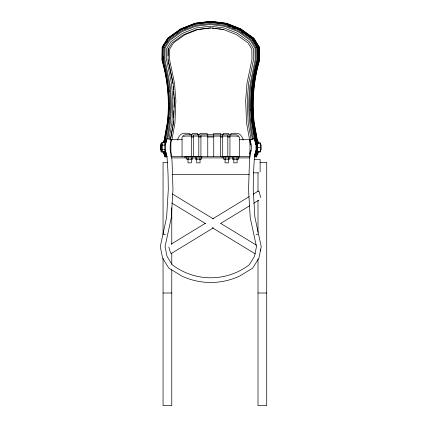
<?xml version="1.0" encoding="UTF-8"?>
<svg xmlns="http://www.w3.org/2000/svg" width="427" height="427" viewBox="0 0 427 427"><rect width="100%" height="100%" fill="white"/><g stroke="black" fill="none" stroke-linecap="round" stroke-linejoin="round"><path stroke-width="0.64" d="M257.203 143.397L253.435 122.522A161.112 161.112 0 0 1 258.831 60.095L258.671 47.376L253.371 38.772L240.508 29.559L225.104 23.469L210.041 21.563L194.984 23.469L180.776 29.073L167.774 38.387L162.335 47.21L162.169 60.148A160.723 160.723 0 0 1 167.571 122.458L163.92 142.693M256.003 144.705L252.005 122.522A161.112 161.112 0 0 1 257.396 60.095L257.241 47.376L251.935 38.772L239.072 29.559L224.981 23.997L210.041 22.113L195.107 23.997L181.011 29.559L168.153 38.772L162.847 47.376L162.687 60.095A161.112 161.112 0 0 1 168.078 122.522L164.438 142.746M255.794 144.726A162.03 162.03 0 0 1 252.154 84.204L257.187 60.068L257.027 47.445L251.781 38.937L238.976 29.762L224.928 24.222L210.041 22.343L195.155 24.222L181.112 29.762L168.307 38.937L163.061 47.445L162.9 60.068L167.928 84.204A162.03 162.03 0 0 1 164.769 142.799M163.274 60.031L163.322 56.092M253.355 139.031A162.9 162.9 0 0 1 251.092 84.034L256.109 59.956L255.949 47.787L250.996 39.748L238.474 30.776L224.671 25.337L210.041 23.485L195.411 25.337L181.614 30.776L169.092 39.748L164.133 47.787L163.979 59.956L168.996 84.034A162.9 162.9 0 0 1 165.852 142.906M168.024 55.772L168.115 48.603M173.431 121.033L172.764 126.243M173.57 117.767L173.874 110.582M174.008 107.316L174.285 100.788L173.981 96.828M163.957 141.369L167.368 122.432A160.568 160.568 0 0 0 161.966 60.17L162.132 47.146L167.63 38.233L180.68 28.881L194.936 23.261L210.041 21.35L226.534 23.469L240.743 29.073L253.745 38.387L259.184 47.21L259.349 60.148A160.723 160.723 0 0 0 253.953 122.458L257.716 143.349M168.991 139.239L171.916 122.992L172.85 100.788L171.531 83.633L166.541 59.679L166.679 48.603L170.955 41.67L182.793 33.189L196.02 27.974L210.041 26.202L224.063 27.974L237.295 33.189L249.133 41.67L253.408 48.603L253.547 59.679L248.557 83.633L247.233 100.788L248.172 122.992L251.215 139.891M170.304 139.891L172.529 127.54M170.453 140.056L173.495 123.184L174.44 100.756L173.1 83.388L168.126 59.508L168.259 49.11L172.108 42.865L183.53 34.683L196.399 29.607L210.041 27.883L223.689 29.607L236.558 34.683L247.975 42.865L251.829 49.11L251.962 59.508L246.987 83.388L245.648 100.756L246.592 123.184L250.569 145.244M171.884 140.056L174.926 123.184L175.871 100.756L174.536 83.388L169.556 59.508L169.69 49.11L173.543 42.865L184.96 34.683L197.829 29.607L210.826 27.963M249.576 153.992L250.569 150.117M254.284 156.714L255.789 150.848M254.492 156.778L256.003 150.88M254.988 156.917L256.365 151.548M256.259 152.775L255.186 156.976L254.396 156.752M255.714 156.714L256.467 153.784M256.766 152.61L257.07 151.436M255.922 156.778L257.284 151.468L257.289 143.349M256.419 156.917L257.796 151.548M257.999 151.58L256.616 156.976L255.357 156.613M165.511 144.241L167.042 138.492L171.558 139.693L170.181 144.849L170.181 150.181L171.579 155.343L172.108 162.65L172.967 189.727L171.27 217.845L165.052 246.641L167.01 256.301L172.161 264.713A63.516 63.516 0 0 0 249.357 264.713L254.508 256.301L256.467 246.641L250.249 217.845L248.551 189.727L249.411 162.65L249.939 155.343L251.338 150.181L251.338 144.849L249.96 139.693L239.333 139.693M256.008 150.8L254.567 156.133A425.116 425.116 0 0 0 253.403 176.986L253.227 189.588L254.892 217.21L261.239 246.609L258.922 258.041L252.747 268.124L239.531 276.12A68.213 68.213 0 0 1 181.987 276.12L168.772 268.124L162.596 258.041L160.28 246.609L166.631 217.21L168.291 189.588L168.115 176.986A425.116 425.116 0 0 0 166.952 156.133L165.511 150.8M260.192 250.943L260.7 249.138M166.519 42.556L167.549 40.885M177.05 33.146L178.107 32.388M171.334 244.047L205.424 223.278M212.811 218.779L249.176 196.628M253.152 194.205L258.266 191.088M171.328 253.478L213.372 227.869M220.759 223.369L249.736 205.718M253.713 203.295L258.826 200.178M183.295 136.555L185.142 136.09L236.344 136.09L238.191 136.555M184.32 28.919L186.14 28.198M255.949 47.787L257.027 47.445M257.241 47.376L257.753 47.21L252.309 38.387L239.312 29.073M258.084 47.562L258.458 47.445L253.211 38.937L240.406 29.762M258.671 47.376L259.184 47.21M166.338 156.976L167.122 156.752M256.131 234.572L257.967 234.177M196.367 23.261L198.336 23.01M199.655 22.844L201.624 22.594M202.937 22.428L204.907 22.183M206.22 22.012L211.477 21.35L226.588 23.261L240.839 28.881L253.889 38.233L259.386 47.146L259.552 60.17A160.568 160.568 0 0 0 254.15 122.432L257.801 142.677M191.542 137.019L193.677 137.019M198.795 137.019L200.93 137.019M207.757 137.019L213.73 137.019M220.556 137.019L222.691 137.019M227.81 137.019L229.939 137.019M182.19 139.693L170.891 139.693L170.891 156.453L249.96 156.453L249.96 139.693L254.476 138.492L256.008 144.241M164.817 142.719L161.23 142.719L161.23 152.076L164.817 152.076M257.796 142.719L260.289 142.719L260.289 145.057M161.23 145.057L164.817 145.057M257.289 147.395L260.475 147.395M161.23 149.738L164.817 149.738M257.796 152.076L260.289 152.076L260.289 149.738M171.446 157.894L201.795 157.894L201.795 156.421L185.035 156.421L185.035 157.894M202.04 157.894L221.992 157.894M249.923 157.894L222.104 157.894L222.104 156.421L238.864 156.421L238.864 157.91M254.118 159.394L260.118 159.394L260.118 171.937M167.416 162.34L163.055 162.34L163.055 234.332M260.182 162.34L266.72 162.34L266.72 405.65L258.004 405.65L258.004 258.997M253.451 172.839L258.789 172.839M172.113 174.344L249.256 174.344M163.055 292.991L171.771 292.991M258.004 292.991L266.72 292.991M212.128 27.963L214.076 28.209M215.373 28.374L217.322 28.62M218.624 28.785L221.223 29.116M222.52 29.276L223.823 29.442M163.552 234.177L165.393 234.572M162.335 47.21L162.847 47.376M163.061 47.445L164.133 47.787M225.152 23.261L239.408 28.881L252.458 38.233L257.956 47.146L258.121 60.17A160.568 160.568 0 0 0 252.72 122.432L256.248 142.02M228.482 26.042L230.302 26.762M232.731 27.718L234.551 28.438M172.396 193.97L213.303 218.891M220.69 223.39L256.488 245.194M171.83 203.06L205.355 223.481M212.171 227.634L255.357 253.937M241.447 32.009L243.038 33.146M252.939 39.215L253.627 40.33M258.874 190.88L260.769 197.616M168.825 246.955L170.608 253.286M165.703 151.969L166.845 156.421L164.902 156.976L163.52 151.58M164.603 152.023L165.804 156.714M164.384 152.06L165.596 156.778M163.722 151.548L165.1 156.917M167.971 59.679L168.243 60.976M168.51 62.273L172.962 83.633M169.903 83.895L164.897 59.855L165.046 48.08L169.759 40.437L182.035 31.641L195.63 26.277L210.041 24.456L224.458 26.277L238.052 31.641L250.329 40.437L255.042 48.08L255.191 59.855L250.185 83.895A163.632 163.632 0 0 0 252.581 139.778M256.403 144L252.517 122.458A160.723 160.723 0 0 1 257.919 60.148L257.753 47.21M173.17 86.275L173.421 89.574M173.575 91.549L173.88 95.509M258.458 47.445L258.618 60.068L253.59 84.204A162.03 162.03 0 0 0 256.296 140.862M258.121 50.189L258.18 54.784M261.18 144.897L261.18 149.898M258.079 140.867L258.079 143.888M258.079 152.017L258.079 153.928M258.004 173.01L258.004 191.67M258.004 200.338L258.004 232.336M257.406 140.867L257.406 143.68M257.406 152.017L257.406 153.928M257.123 140.867L257.123 153.928M256.846 145.084L256.846 143.349L260.475 143.349L260.475 151.446L256.846 151.446L256.846 149.712M256.68 140.867L256.68 145.18M256.68 149.615L256.68 153.928M256.462 140.867L256.462 153.928M256.008 140.867L256.008 153.928M243.032 140.147L243.032 138.924C240.043 132.482 237.791 132.978 230.895 133.496L230.895 134.708L228.621 134.708L228.621 133.496L223.161 133.496L223.161 134.708L220.882 134.708L220.882 133.496L213.601 133.496L213.601 134.708L207.228 134.708L207.228 133.496L199.948 133.496L199.948 134.708L197.674 134.708L197.674 133.496L192.214 133.496L192.214 134.708L189.935 134.708L189.935 133.496C183.039 132.978 180.786 132.482 177.803 138.924L177.803 140.147M239.435 156.453L239.435 137.414C238.186 133.176 232.987 135.332 229.939 134.857L229.939 156.453M238.56 156.421L238.56 159.239L232.325 159.239L232.325 157.547M237.108 158.945L237.108 162.858L233.777 162.858L233.777 158.945M237.001 157.547L237.001 159.239M233.884 157.547L233.884 159.239M229.843 157.547L229.843 159.239L223.609 159.239L223.609 157.547M228.397 158.945L228.397 162.858L225.061 162.858L225.061 158.945M228.285 157.547L228.285 159.239M227.81 156.453L227.81 134.857L222.691 134.857L222.691 156.453M225.168 157.547L225.168 159.239M220.556 156.453L220.556 134.857L213.73 134.857L213.73 156.453M207.757 156.453L207.757 134.857L200.93 134.857L200.93 156.453M201.491 157.547L201.491 159.239L195.256 159.239L195.256 157.547M200.044 158.945L200.044 162.858L196.708 162.858L196.708 158.945M199.932 157.547L199.932 159.239M198.795 156.453L198.795 134.857L193.677 134.857L193.677 156.453M196.815 157.547L196.815 159.239M192.78 157.547L192.78 159.239L186.546 159.239L186.546 157.547M191.542 156.453L191.542 134.857C188.499 135.332 183.295 133.176 182.051 137.414L182.051 156.453M191.328 158.945L191.328 162.858L187.992 162.858L187.992 158.945M191.221 157.547L191.221 159.239M188.104 157.547L188.104 159.239M171.771 207.671L171.771 244.335M171.771 252.997L171.771 264.329M171.771 269.667L171.771 405.65L163.055 405.65L163.055 258.33M165.479 140.867L165.479 153.928M164.817 140.867L164.817 153.928M164.112 140.867L164.112 142.778M164.112 152.017L164.112 153.928M163.44 140.867L163.44 142.778M163.44 152.017L163.44 153.928M162.628 142.719L162.628 152.076M161.043 143.349L161.043 145.084M161.043 149.573L161.043 151.446M160.739 144.897L160.739 149.898M160.338 144.897L160.338 149.898M252.362 117.345A162.329 162.329 0 0 1 252.266 116.027M251.903 107.444A162.329 162.329 0 0 1 251.887 106.12M252.021 98.274A162.329 162.329 0 0 1 252.079 96.988M252.837 87.343A162.329 162.329 0 0 1 252.981 86.062M169.898 83.895A163.632 163.632 0 0 1 167.646 139.127M169.615 107.444A162.329 162.329 0 0 1 169.572 109.424M169.161 117.345A162.329 162.329 0 0 1 168.996 119.314M169.001 90.551A162.329 162.329 0 0 1 169.108 91.837M251.279 121.284A162.329 162.329 0 0 1 251.092 119.314M250.558 110.748A162.329 162.329 0 0 1 250.516 109.424M161.454 143.349L161.454 151.446L161.454 143.349"/></g></svg>
